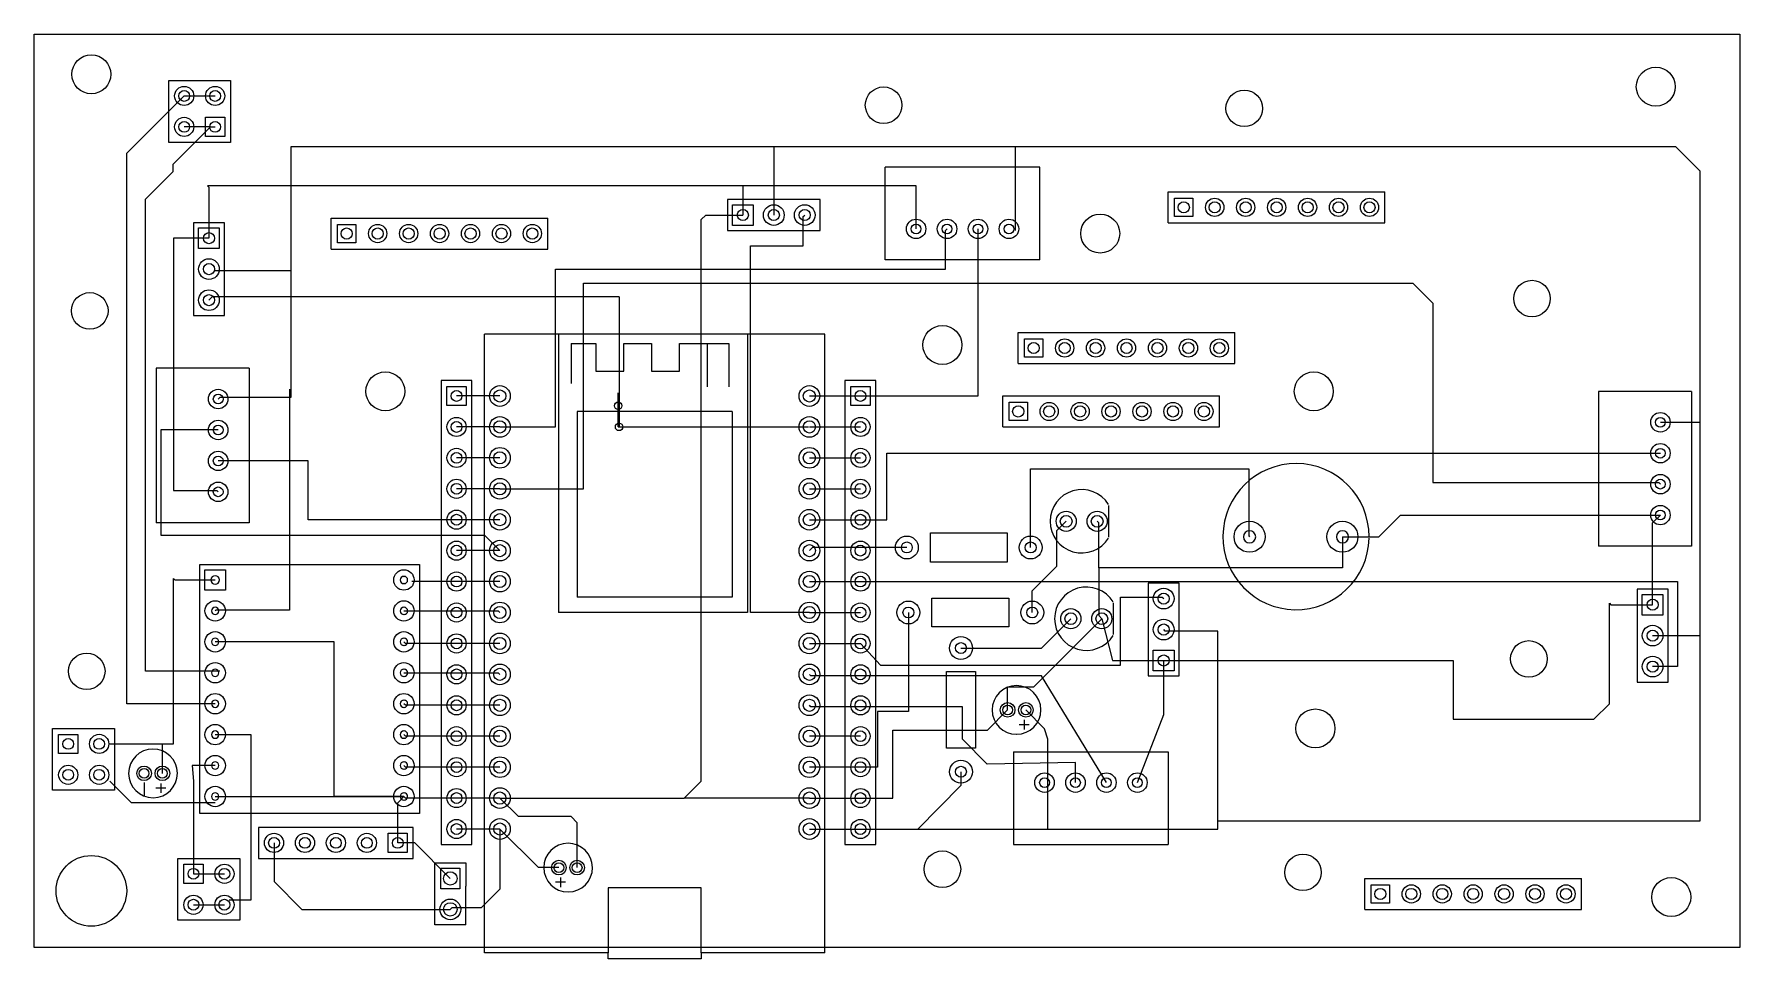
# Model space of a CAD drawing. Header units: millimetres. Extents: x -48 to 92, y -53 to 22.
import ezdxf

# ---------------------------------------------------------------- set-up
doc = ezdxf.new("R2010")
doc.units = ezdxf.units.MM

msp = doc.modelspace()

# ---------------------------------------------------------------- linework, layer by layer
for points in [[(92.12, 22.48), (92.12, -52.52), (-47.88, -52.52)], [(-47.88, -52.52), (-47.88, 22.48)], [(-47.88, 22.48), (92.12, 22.48)], [(-33.02, -32.51), (-40.26, -32.51), (-40.26, 12.7), (-35.56, 17.4)], [(-35.56, 17.4), (-33.02, 17.4)], [(-32.64, -29.85), (-38.73, -29.85), (-38.73, 8.91), (-36.46, 11.19), (-36.46, 11.81), (-33.41, 14.86), (-33.02, 14.86)], [(-33.41, 14.86), (-35.56, 14.86)], [(12.83, 13.21), (-26.8, 13.21), (-26.8, 3.05), (-33.02, 3.05)], [(32.64, 13.21), (12.83, 13.21), (12.83, 7.62)], [(49.28, -42.14), (88.86, -42.14), (88.86, 11.21), (86.87, 13.21), (32.64, 13.21), (32.64, 6.35)], [(34.67, 11.56), (21.97, 11.56)], [(21.97, 3.94), (21.97, 11.56)], [(34.67, 3.94), (34.67, 11.56)], [(10.29, 10.03), (-33.65, 10.03), (-33.53, 9.91), (-33.53, 5.72)], [(24.51, 6.48), (24.51, 10.03), (10.29, 10.03), (10.29, 7.62)], [(45.21, 9.52), (62.99, 9.52)], [(45.21, 6.99), (45.21, 9.52)], [(62.99, 6.99), (62.99, 9.52)], [(-23.49, 7.37), (-5.71, 7.37)], [(-23.49, 4.83), (-23.49, 7.37)], [(-5.71, 4.83), (-5.71, 7.37)], [(5.46, -40.26), (5.46, -40.26), (6.86, -38.86), (6.86, 7.24), (7.24, 7.62), (10.29, 7.62)], [(15.75, -25.02), (10.92, -25.02), (10.92, 5.08), (15.24, 5.08), (15.24, 7.49), (15.37, 7.62)], [(-33.53, 5.72), (-36.45, 5.72), (-36.45, -14.99), (-32.89, -14.99), (-32.77, -15.11)], [(-9.65, -9.78), (-5.08, -9.78), (-5.08, 3.18), (26.92, 3.18), (26.92, 6.35), (27.05, 6.48)], [(15.75, -7.24), (29.59, -7.24), (29.59, 6.48)], [(45.21, 6.99), (62.99, 6.99)], [(-23.49, 4.83), (-5.71, 4.83)], [(-26.8, 3.05), (-26.8, -7.37), (-32.64, -7.37), (-32.77, -7.49)], [(34.67, 3.94), (21.97, 3.94)], [(-9.65, -14.86), (-2.79, -14.86), (-2.79, 2.03), (65.28, 2.03), (66.93, 0.38), (66.93, -14.35), (85.47, -14.35), (85.6, -14.48)], [(0.13, 0.89), (-33.27, 0.89), (-33.53, 0.63)], [(0.13, 0.89), (0.13, -9.78)], [(17.02, -2.16), (-10.92, -2.16)], [(-10.92, -52.96), (-10.92, -2.16)], [(-4.83, -2.16), (-4.83, -25.02)], [(10.67, -2.16), (-4.06, -2.16)], [(10.67, -2.16), (10.67, -25.02)], [(17.02, -52.96), (17.02, -2.16)], [(32.89, -2.03), (50.67, -2.03)], [(32.89, -4.57), (32.89, -2.03)], [(50.67, -4.57), (50.67, -2.03)], [(-3.81, -2.92), (-3.56, -2.92), (-1.78, -2.92), (-1.78, -5.21), (0.51, -5.21), (0.51, -2.92), (2.79, -2.92), (2.79, -5.21), (5.08, -5.21), (5.08, -2.92), (9.14, -2.92)], [(-3.81, -2.92), (-3.81, -6.22)], [(7.37, -2.92), (7.36, -6.48)], [(9.14, -2.92), (9.14, -6.48)], [(-30.23, -4.95), (-37.85, -4.95)], [(-37.85, -4.95), (-37.85, -17.65)], [(-30.23, -4.95), (-30.23, -17.65)], [(32.89, -4.57), (50.67, -4.57)], [(-26.92, -6.67), (-26.92, -24.83), (-32.96, -24.83), (-33.02, -24.89)], [(-11.94, -7.87), (-11.94, -5.97), (-14.48, -5.97), (-14.48, -44.07), (-11.94, -44.07)], [(0.06, -8.04), (0.06, -6.99)], [(21.21, -7.87), (21.21, -5.97), (18.67, -5.97), (18.67, -44.07), (21.21, -44.07)], [(88.14, -6.86), (80.52, -6.86)], [(80.52, -6.86), (80.52, -19.56)], [(88.14, -6.86), (88.14, -19.56)], [(-9.65, -7.24), (-13.21, -7.24)], [(-11.94, -44.07), (-11.94, -7.87)], [(0.06, -9.78), (0.06, -8.04)], [(21.21, -44.07), (21.21, -7.87)], [(31.62, -7.24), (49.4, -7.24)], [(31.62, -9.78), (31.62, -7.24)], [(49.4, -9.78), (49.4, -7.24)], [(-9.65, -9.78), (-13.21, -9.78)], [(9.4, -8.51), (-3.3, -8.51)], [(-3.3, -8.51), (-3.3, -23.75)], [(0.06, -9.78), (15.68, -9.78)], [(9.4, -8.51), (9.4, -23.75)], [(15.75, -9.78), (19.94, -9.78)], [(31.62, -9.78), (49.4, -9.78)], [(85.6, -9.4), (88.86, -9.4)], [(-32.77, -10.03), (-37.47, -10.03), (-37.47, -18.67), (-10.92, -18.67), (-9.65, -19.94)], [(-9.65, -17.4), (-25.4, -17.4), (-25.4, -12.57), (-32.77, -12.57)], [(-9.65, -12.32), (-13.21, -12.32)], [(15.75, -17.4), (22.1, -17.4), (22.1, -11.94), (85.6, -11.94)], [(15.75, -12.32), (19.94, -12.32)], [(33.91, -19.68), (33.91, -13.21), (51.82, -13.21), (51.82, -18.73), (51.88, -18.8)], [(-9.65, -14.86), (-13.21, -14.86)], [(15.75, -14.86), (19.94, -14.86)], [(40.33, -18.83), (40.33, -16.23)], [(-30.23, -17.65), (-37.85, -17.65)], [(-9.65, -17.4), (-13.21, -17.4)], [(34.04, -25.02), (34.04, -23.24), (36.07, -21.21), (36.07, -18.29), (36.83, -17.53)], [(59.5, -18.8), (59.5, -21.34), (39.5, -21.34), (39.5, -17.65), (39.37, -17.53)], [(59.5, -18.8), (62.48, -18.8), (64.26, -17.02), (85.6, -17.02)], [(84.96, -24.38), (84.96, -17.65), (85.6, -17.02)], [(25.68, -20.88), (25.68, -18.49)], [(25.68, -18.49), (31.98, -18.49)], [(31.98, -18.49), (31.98, -20.88)], [(88.14, -19.56), (80.52, -19.56)], [(-9.65, -19.94), (-13.21, -19.94)], [(23.75, -19.68), (16, -19.68), (15.75, -19.94)], [(31.98, -20.88), (25.68, -20.88)], [(-36.45, -35.81), (-36.45, -22.23), (-36.32, -22.35), (-33.02, -22.35)], [(39.5, -21.34), (39.5, -25.27), (39.75, -25.53)], [(-9.65, -22.48), (-16.89, -22.48)], [(9.4, -23.75), (-3.3, -23.75)], [(15.75, -22.48), (87, -22.48), (87, -29.46), (84.96, -29.46)], [(15.75, -27.56), (19.94, -27.56), (21.59, -29.34), (41.28, -29.34), (41.28, -23.75), (44.7, -23.75), (44.83, -23.88)], [(-17.53, -24.89), (-9.78, -24.89), (-9.65, -25.02)], [(10.67, -25.02), (-4.83, -25.02)], [(15.75, -25.02), (19.94, -25.02)], [(23.88, -25.02), (23.88, -33.15), (21.34, -33.15), (21.34, -37.72), (19.94, -37.72)], [(25.81, -26.21), (25.81, -23.83)], [(25.81, -23.83), (32.11, -23.83)], [(32.11, -23.83), (32.11, -26.21)], [(40.71, -26.83), (40.71, -24.23)], [(44.83, -28.96), (68.58, -28.96), (68.58, -33.78), (80.14, -33.78), (81.41, -32.51), (81.41, -24.26), (81.53, -24.38), (84.96, -24.38)], [(32.11, -26.21), (25.81, -26.21)], [(28.19, -27.94), (34.8, -27.94), (37.21, -25.53)], [(32.02, -33.02), (32.02, -31.12), (34.16, -31.12), (39.75, -25.53)], [(35.31, -42.8), (49.28, -42.8), (49.28, -26.54), (44.96, -26.54), (44.83, -26.42)], [(39.75, -25.53), (40.64, -28.96), (44.83, -28.96)], [(-17.53, -40.13), (-23.24, -40.13), (-23.24, -27.43), (-33.02, -27.43)], [(-9.65, -27.56), (-17.4, -27.56), (-17.53, -27.43)], [(84.96, -26.92), (88.86, -26.92)], [(42.67, -38.99), (44.83, -33.4), (44.83, -28.96)], [(-17.53, -29.97), (-9.78, -29.97), (-9.65, -30.1)], [(40.13, -38.99), (34.8, -30.23), (15.88, -30.23), (15.75, -30.1)], [(27, -36.17), (27, -29.87)], [(27, -29.87), (29.39, -29.87)], [(29.39, -29.87), (29.39, -36.17)], [(-9.65, -32.64), (-17.4, -32.64), (-17.53, -32.51)], [(37.59, -38.99), (37.59, -37.34), (30.35, -37.47), (28.32, -35.43), (28.32, -32.77), (23.75, -32.77), (15.88, -32.77), (15.75, -32.64)], [(15.75, -42.8), (35.31, -42.8), (35.31, -35.81), (35.31, -35.43), (35.05, -34.56), (33.52, -33.02)], [(15.75, -40.26), (22.61, -40.26), (22.61, -34.67), (30.36, -34.67), (32.01, -33.02)], [(32.97, -34.22), (33.8, -34.22)], [(33.37, -33.84), (33.37, -34.63)], [(-41.66, -35.81), (-36.45, -35.81)], [(-37.35, -38.23), (-37.35, -35.81)], [(-33.02, -35.05), (-30.1, -35.05), (-30.1, -48.64), (-31.88, -48.64)], [(-9.65, -35.18), (-17.4, -35.18), (-17.53, -35.05)], [(19.94, -35.18), (15.75, -35.18)], [(29.39, -36.17), (27, -36.17)], [(-33.02, -37.59), (-34.92, -37.59), (-34.8, -38.86), (-34.8, -40.26), (-34.8, -46.48)], [(-9.65, -37.72), (-17.4, -37.72), (-17.53, -37.59)], [(19.94, -37.72), (15.75, -37.72)], [(32.51, -36.45), (32.51, -44.07)], [(32.51, -36.45), (45.21, -36.45)], [(45.21, -36.45), (45.21, -44.07)], [(-33.02, -40.64), (-39.88, -40.64), (-41.66, -38.86)], [(-38.85, -38.99), (-38.85, -40.13)], [(-37.49, -39.05), (-37.49, -39.83)], [(28.19, -38.1), (28.19, -39.24), (24.64, -42.8)], [(-37.9, -39.43), (-37.06, -39.43)], [(-33.02, -40.13), (-17.53, -40.13)], [(-18.03, -43.94), (-18.03, -40.64), (-17.53, -40.13)], [(-9.65, -40.26), (-17.4, -40.26), (-17.53, -40.13)], [(-9.65, -40.26), (5.46, -40.26)], [(-3.31, -45.97), (-3.31, -42.28), (-3.81, -41.78), (-8.13, -41.78), (-9.65, -40.26)], [(15.75, -40.26), (5.46, -40.26)], [(-18.67, -45.21), (-16.76, -45.21), (-16.76, -42.67), (-29.46, -42.67), (-29.46, -45.21)], [(-9.65, -42.8), (-9.65, -47.75), (-11.18, -49.28), (-13.59, -49.28), (-13.72, -49.4)], [(-9.65, -42.8), (-13.21, -42.8)], [(-4.81, -45.97), (-6.48, -45.97), (-9.65, -42.8)], [(-28.19, -43.94), (-28.19, -47.12), (-25.91, -49.4), (-13.72, -49.4)], [(-13.72, -46.86), (-16.64, -43.94), (-18.03, -43.94)], [(32.51, -44.07), (45.21, -44.07)], [(-29.46, -45.21), (-18.67, -45.21)], [(-12.45, -50.67), (-14.99, -50.67), (-14.99, -45.59), (-12.45, -45.59), (-12.45, -47.5)], [(-34.8, -46.48), (-32.26, -46.48)], [(-12.45, -50.67), (-12.45, -47.5)], [(-4.26, -47.17), (-5.1, -47.17)], [(-4.67, -46.79), (-4.67, -47.58)], [(61.34, -46.86), (79.12, -46.86)], [(61.34, -49.4), (61.34, -46.86)], [(79.12, -49.4), (79.12, -46.86)], [(6.86, -52.96), (6.86, -47.62), (-0.76, -47.62), (-0.76, -52.96)], [(-34.8, -49.02), (-32.26, -49.02)], [(61.34, -49.4), (79.12, -49.4)], [(17.02, -52.96), (6.86, -52.96), (6.86, -53.47), (-0.76, -53.47), (-0.76, -52.96), (-10.92, -52.96)]]:
    msp.add_lwpolyline(points)
for points in [[(-36.83, 13.59), (-36.83, 18.67), (-31.75, 18.67), (-31.75, 13.59), (-36.83, 13.59)], [(-33.81, 14.07), (-33.81, 15.65), (-32.23, 15.65), (-32.23, 14.07)], [(9.02, 8.89), (9.02, 6.35), (16.64, 6.35), (16.64, 8.89), (9.02, 8.89)], [(9.44, 8.47), (11.14, 8.47), (11.14, 6.77), (9.44, 6.77)], [(45.73, 9), (47.23, 9), (47.23, 7.51), (45.73, 7.51)], [(-32.26, 6.99), (-34.8, 6.99), (-34.8, -0.63), (-32.26, -0.63), (-32.26, 6.99)], [(-32.68, 6.57), (-32.68, 4.86), (-34.38, 4.86), (-34.38, 6.57)], [(-22.97, 6.85), (-21.48, 6.85), (-21.48, 5.35), (-22.97, 5.35)], [(33.41, -2.55), (34.91, -2.55), (34.91, -4.05), (33.41, -4.05)], [(-12.42, -6.45), (-12.42, -8.03), (-14, -8.03), (-14, -6.45)], [(20.73, -6.45), (20.73, -8.03), (19.15, -8.03), (19.15, -6.45)], [(32.14, -7.76), (33.64, -7.76), (33.64, -9.26), (32.14, -9.26)], [(51.88, -18.3), (51.88, -18.3)], [(51.88, -19.3), (51.88, -19.3)], [(59.5, -18.3), (59.5, -18.3)], [(59.5, -19.3), (59.5, -19.3)], [(-16.26, -41.53), (-34.29, -41.53), (-34.29, -21.08), (-16.26, -21.08), (-16.26, -41.53)], [(-33.86, -21.51), (-32.18, -21.51), (-32.18, -23.19), (-33.86, -23.19)], [(-33.02, -22), (-33.02, -22)], [(-17.52, -22.05), (-17.53, -22.05)], [(-33.02, -22.7), (-33.02, -22.7)], [(-17.52, -22.65), (-17.53, -22.65)], [(43.56, -30.23), (46.1, -30.23), (46.1, -22.61), (43.56, -22.61), (43.56, -30.23)], [(86.23, -23.11), (83.69, -23.11), (83.69, -30.73), (86.23, -30.73), (86.23, -23.11)], [(85.81, -23.53), (85.81, -25.23), (84.11, -25.23), (84.11, -23.53)], [(-33.02, -24.59), (-33.02, -24.59)], [(-33.02, -25.19), (-33.02, -25.19)], [(-17.52, -24.59), (-17.53, -24.59)], [(-17.52, -25.19), (-17.53, -25.19)], [(-33.02, -27.13), (-33.02, -27.13)], [(-33.02, -27.73), (-33.02, -27.73)], [(-17.52, -27.13), (-17.53, -27.13)], [(-17.52, -27.73), (-17.53, -27.73)], [(43.98, -29.81), (43.98, -28.11), (45.68, -28.11), (45.68, -29.81)], [(-33.02, -29.67), (-33.02, -29.67)], [(-33.02, -30.27), (-33.02, -30.27)], [(-17.52, -29.67), (-17.53, -29.67)], [(-17.52, -30.27), (-17.53, -30.27)], [(-33.02, -32.21), (-33.02, -32.21)], [(-33.02, -32.81), (-33.02, -32.81)], [(-17.52, -32.21), (-17.53, -32.21)], [(-17.52, -32.81), (-17.53, -32.81)], [(-41.27, -34.54), (-41.27, -39.62), (-46.36, -39.62), (-46.36, -34.54), (-41.27, -34.54)], [(-33.02, -34.75), (-33.02, -34.75)], [(-17.52, -34.75), (-17.53, -34.75)], [(-44.3, -35.03), (-44.3, -36.6), (-45.87, -36.6), (-45.87, -35.03)], [(-33.02, -35.35), (-33.02, -35.35)], [(-17.52, -35.35), (-17.53, -35.35)], [(-33.02, -37.29), (-33.02, -37.29)], [(-17.52, -37.29), (-17.53, -37.29)], [(-33.02, -37.89), (-33.02, -37.89)], [(-17.52, -37.89), (-17.53, -37.89)], [(-33.02, -39.83), (-33.02, -39.83)], [(-33.02, -40.43), (-33.02, -40.43)], [(-17.52, -39.83), (-17.53, -39.83)], [(-17.52, -40.43), (-17.53, -40.43)], [(-17.25, -44.73), (-18.82, -44.73), (-18.82, -43.15), (-17.25, -43.15)], [(-30.99, -45.21), (-30.99, -50.29), (-36.07, -50.29), (-36.07, -45.21), (-30.99, -45.21)], [(-34.01, -45.69), (-34.01, -47.27), (-35.59, -47.27), (-35.59, -45.69)], [(-12.93, -46.01), (-12.93, -47.71), (-14.5, -47.71), (-14.5, -46.01)], [(61.86, -47.38), (63.36, -47.38), (63.36, -48.88), (61.86, -48.88)]]:
    msp.add_lwpolyline(points, close=True)
for centre, radius in [((-43.18, 19.18), 1.6), ((85.22, 18.16), 1.6), ((-35.56, 17.4), 0.787), ((-35.56, 17.4), 0.445), ((-33.02, 17.4), 0.787), ((-33.02, 17.4), 0.445), ((21.84, 16.64), 1.5), ((51.44, 16.38), 1.5), ((-35.56, 14.86), 0.787), ((-35.56, 14.86), 0.445), ((-33.02, 14.86), 0.445), ((12.83, 7.62), 0.85), ((15.37, 7.62), 0.85), ((46.48, 8.25), 0.457), ((49.02, 8.25), 0.749), ((49.02, 8.25), 0.457), ((51.56, 8.25), 0.749), ((51.56, 8.25), 0.457), ((54.1, 8.25), 0.749), ((54.1, 8.25), 0.457), ((56.64, 8.25), 0.749), ((56.64, 8.25), 0.457), ((59.18, 8.25), 0.749), ((59.18, 8.25), 0.457), ((61.72, 8.25), 0.749), ((61.72, 8.25), 0.457), ((10.29, 7.62), 0.457), ((12.83, 7.62), 0.457), ((15.37, 7.62), 0.457), ((24.51, 6.48), 0.8), ((27.05, 6.48), 0.8), ((29.59, 6.48), 0.8), ((32.13, 6.48), 0.8), ((39.62, 6.1), 1.6), ((-33.53, 5.72), 0.457), ((-22.23, 6.1), 0.457), ((-19.68, 6.1), 0.749), ((-19.68, 6.1), 0.457), ((-17.14, 6.1), 0.749), ((-17.14, 6.1), 0.457), ((-14.6, 6.1), 0.749), ((-14.6, 6.1), 0.457), ((-12.06, 6.1), 0.749), ((-12.06, 6.1), 0.457), ((-9.52, 6.1), 0.749), ((-9.52, 6.1), 0.457), ((-6.99, 6.1), 0.749), ((-6.99, 6.1), 0.457), ((24.51, 6.48), 0.4), ((27.05, 6.48), 0.4), ((29.59, 6.48), 0.4), ((32.13, 6.48), 0.4), ((-33.53, 3.18), 0.85), ((-33.53, 3.18), 0.457), ((-33.53, 0.63), 0.85), ((75.06, 0.76), 1.5), ((-43.31, -0.25), 1.5), ((-33.53, 0.63), 0.457), ((26.67, -3.05), 1.6), ((36.7, -3.3), 0.749), ((39.24, -3.3), 0.749), ((41.78, -3.3), 0.749), ((44.32, -3.3), 0.749), ((46.86, -3.3), 0.749), ((49.4, -3.3), 0.749), ((34.16, -3.3), 0.457), ((36.7, -3.3), 0.457), ((39.24, -3.3), 0.457), ((41.78, -3.3), 0.457), ((44.32, -3.3), 0.457), ((46.86, -3.3), 0.457), ((49.4, -3.3), 0.457), ((-19.05, -6.86), 1.6), ((57.15, -6.86), 1.6), ((-32.77, -7.49), 0.8), ((-13.21, -7.24), 0.445), ((-9.65, -7.24), 0.85), ((-9.65, -7.24), 0.5), ((15.75, -7.24), 0.85), ((15.75, -7.24), 0.5), ((19.94, -7.24), 0.445), ((-32.77, -7.49), 0.4), ((0.06, -8.04), 0.305), ((32.89, -8.51), 0.457), ((35.43, -8.51), 0.749), ((35.43, -8.51), 0.457), ((37.97, -8.51), 0.749), ((37.97, -8.51), 0.457), ((40.51, -8.51), 0.749), ((40.51, -8.51), 0.457), ((43.05, -8.51), 0.749), ((43.05, -8.51), 0.457), ((45.59, -8.51), 0.749), ((45.59, -8.51), 0.457), ((48.13, -8.51), 0.749), ((48.13, -8.51), 0.457), ((-32.77, -10.03), 0.8), ((-32.77, -10.03), 0.4), ((-13.21, -9.78), 0.787), ((-13.21, -9.78), 0.445), ((-9.65, -9.78), 0.85), ((-9.65, -9.78), 0.5), ((0.13, -9.78), 0.305), ((15.75, -9.78), 0.85), ((15.75, -9.78), 0.5), ((19.94, -9.78), 0.787), ((19.94, -9.78), 0.445), ((85.6, -9.4), 0.8), ((85.6, -9.4), 0.4), ((85.6, -11.94), 0.8), ((-32.77, -12.57), 0.8), ((-32.77, -12.57), 0.4), ((-13.21, -12.32), 0.787), ((-13.21, -12.32), 0.445), ((-9.65, -12.32), 0.85), ((-9.65, -12.32), 0.5), ((15.75, -12.32), 0.85), ((15.75, -12.32), 0.5), ((19.94, -12.32), 0.787), ((19.94, -12.32), 0.445), ((85.6, -11.94), 0.4), ((85.6, -14.48), 0.8), ((-32.77, -15.11), 0.8), ((-32.77, -15.11), 0.4), ((-13.21, -14.86), 0.787), ((-13.21, -14.86), 0.445), ((-9.65, -14.86), 0.85), ((-9.65, -14.86), 0.5), ((15.75, -14.86), 0.85), ((15.75, -14.86), 0.5), ((19.94, -14.86), 0.787), ((19.94, -14.86), 0.445), ((85.6, -14.48), 0.4), ((-13.21, -17.4), 0.787), ((-9.65, -17.4), 0.85), ((15.75, -17.4), 0.85), ((19.94, -17.4), 0.787), ((36.83, -17.53), 0.826), ((39.37, -17.53), 0.826), ((85.6, -17.02), 0.8), ((85.6, -17.02), 0.4), ((-13.21, -17.4), 0.445), ((-9.65, -17.4), 0.5), ((15.75, -17.4), 0.5), ((19.94, -17.4), 0.445), ((36.83, -17.53), 0.483), ((39.37, -17.53), 0.483), ((51.88, -18.8), 1.27), ((59.5, -18.8), 1.27), ((-13.21, -19.94), 0.787), ((-13.21, -19.94), 0.445), ((-9.65, -19.94), 0.85), ((-9.65, -19.94), 0.5), ((15.75, -19.94), 0.85), ((15.75, -19.94), 0.5), ((19.94, -19.94), 0.787), ((19.94, -19.94), 0.445), ((23.75, -19.68), 0.94), ((23.75, -19.68), 0.45), ((33.91, -19.68), 0.94), ((33.91, -19.68), 0.45), ((-17.53, -22.35), 0.838), ((-13.21, -22.48), 0.787), ((-13.21, -22.48), 0.445), ((-9.65, -22.48), 0.85), ((-9.65, -22.48), 0.5), ((15.75, -22.48), 0.85), ((15.75, -22.48), 0.5), ((19.94, -22.48), 0.787), ((19.94, -22.48), 0.445), ((44.83, -23.88), 0.85), ((44.83, -23.88), 0.457), ((-33.02, -24.89), 0.838), ((-17.53, -24.89), 0.838), ((-13.21, -25.02), 0.787), ((-13.21, -25.02), 0.445), ((-9.65, -25.02), 0.85), ((-9.65, -25.02), 0.5), ((15.75, -25.02), 0.85), ((15.75, -25.02), 0.5), ((19.94, -25.02), 0.787), ((19.94, -25.02), 0.445), ((23.88, -25.02), 0.94), ((23.88, -25.02), 0.45), ((34.04, -25.02), 0.94), ((34.04, -25.02), 0.45), ((37.21, -25.53), 0.826), ((37.21, -25.53), 0.483), ((39.75, -25.53), 0.826), ((39.75, -25.53), 0.483), ((84.96, -24.38), 0.457), ((-33.02, -27.43), 0.838), ((-17.53, -27.43), 0.838), ((44.83, -26.42), 0.85), ((44.83, -26.42), 0.457), ((84.96, -26.92), 0.85), ((84.96, -26.92), 0.457), ((-13.21, -27.56), 0.787), ((-13.21, -27.56), 0.445), ((-9.65, -27.56), 0.85), ((-9.65, -27.56), 0.5), ((15.75, -27.56), 0.85), ((15.75, -27.56), 0.5), ((19.94, -27.56), 0.787), ((19.94, -27.56), 0.445), ((28.19, -27.94), 0.94), ((28.19, -27.94), 0.45), ((74.8, -28.83), 1.5), ((-43.56, -29.85), 1.5), ((-33.02, -29.97), 0.838), ((-17.53, -29.97), 0.838), ((-13.21, -30.1), 0.787), ((-9.65, -30.1), 0.85), ((15.75, -30.1), 0.85), ((19.94, -30.1), 0.787), ((44.83, -28.96), 0.457), ((84.96, -29.46), 0.85), ((84.96, -29.46), 0.457), ((-13.21, -30.1), 0.445), ((-9.65, -30.1), 0.5), ((15.75, -30.1), 0.5), ((19.94, -30.1), 0.445), ((-33.02, -32.51), 0.838), ((-17.53, -32.51), 0.838), ((-13.21, -32.64), 0.787), ((-13.21, -32.64), 0.445), ((-9.65, -32.64), 0.85), ((-9.65, -32.64), 0.5), ((15.75, -32.64), 0.85), ((15.75, -32.64), 0.5), ((19.94, -32.64), 0.787), ((19.94, -32.64), 0.445), ((32.02, -33.02), 0.6), ((32.02, -33.02), 0.4), ((33.52, -33.02), 0.6), ((33.52, -33.02), 0.4), ((57.28, -34.54), 1.6), ((-33.02, -35.05), 0.838), ((-17.53, -35.05), 0.838), ((-13.21, -35.18), 0.787), ((-13.21, -35.18), 0.445), ((-9.65, -35.18), 0.85), ((-9.65, -35.18), 0.5), ((15.75, -35.18), 0.85), ((15.75, -35.18), 0.5), ((19.94, -35.18), 0.787), ((19.94, -35.18), 0.445), ((-45.08, -35.81), 0.445), ((-42.54, -35.81), 0.787), ((-42.54, -35.81), 0.445), ((-45.08, -38.35), 0.787), ((-42.54, -38.35), 0.787), ((-38.85, -38.23), 0.6), ((-37.35, -38.23), 0.6), ((-33.02, -37.59), 0.838), ((-17.53, -37.59), 0.838), ((-13.21, -37.72), 0.787), ((-13.21, -37.72), 0.445), ((-9.65, -37.72), 0.85), ((-9.65, -37.72), 0.5), ((15.75, -37.72), 0.85), ((15.75, -37.72), 0.5), ((19.94, -37.72), 0.787), ((19.94, -37.72), 0.445), ((28.19, -38.1), 0.94), ((28.19, -38.1), 0.45), ((-45.08, -38.35), 0.445), ((-42.54, -38.35), 0.445), ((-38.85, -38.23), 0.4), ((-37.35, -38.23), 0.4), ((35.05, -38.99), 0.8), ((35.05, -38.99), 0.4), ((37.59, -38.99), 0.8), ((37.59, -38.99), 0.4), ((40.13, -38.99), 0.8), ((40.13, -38.99), 0.4), ((42.67, -38.99), 0.8), ((42.67, -38.99), 0.4), ((-33.02, -40.13), 0.838), ((-17.53, -40.13), 0.838), ((-13.21, -40.26), 0.787), ((-13.21, -40.26), 0.445), ((-9.65, -40.26), 0.85), ((-9.65, -40.26), 0.5), ((15.75, -40.26), 0.85), ((15.75, -40.26), 0.5), ((19.94, -40.26), 0.787), ((19.94, -40.26), 0.445), ((-9.65, -42.8), 0.85), ((15.75, -42.8), 0.85), ((-28.19, -43.94), 0.787), ((-25.65, -43.94), 0.787), ((-23.11, -43.94), 0.787), ((-20.57, -43.94), 0.787), ((-13.21, -42.8), 0.787), ((-13.21, -42.8), 0.445), ((-9.65, -42.8), 0.5), ((15.75, -42.8), 0.5), ((19.94, -42.8), 0.787), ((19.94, -42.8), 0.445), ((-28.19, -43.94), 0.445), ((-25.65, -43.94), 0.445), ((-23.11, -43.94), 0.445), ((-20.57, -43.94), 0.445), ((-18.03, -43.94), 0.445), ((26.67, -46.1), 1.5), ((-43.18, -47.88), 2.9), ((-34.8, -46.48), 0.445), ((-32.26, -46.48), 0.787), ((-32.26, -46.48), 0.445), ((-4.81, -45.97), 0.6), ((-4.81, -45.97), 0.4), ((-3.31, -45.97), 0.6), ((-3.31, -45.97), 0.4), ((56.26, -46.36), 1.5), ((-13.72, -46.86), 0.55), ((65.15, -48.13), 0.749), ((67.69, -48.13), 0.749), ((70.23, -48.13), 0.749), ((72.77, -48.13), 0.749), ((75.31, -48.13), 0.749), ((77.85, -48.13), 0.749), ((86.49, -48.39), 1.6), ((-34.8, -49.02), 0.787), ((-34.8, -49.02), 0.445), ((-32.26, -49.02), 0.787), ((-32.26, -49.02), 0.445), ((-13.72, -49.4), 0.85), ((-13.72, -49.4), 0.55), ((62.61, -48.13), 0.457), ((65.15, -48.13), 0.457), ((67.69, -48.13), 0.457), ((70.23, -48.13), 0.457), ((72.77, -48.13), 0.457), ((75.31, -48.13), 0.457), ((77.85, -48.13), 0.457)]:
    msp.add_circle(centre, radius)
for centre, radius, start, end in [((55.69, -18.79), 6, 359.9671, 358.7082), ((38.1, -17.53), 2.6, 32.1032, 327.8968), ((51.88, -18.8), 0.5, 90, 270), ((51.88, -18.8), 0.5, 270, 90), ((59.5, -18.8), 0.5, 90, 270), ((59.5, -18.8), 0.5, 270, 90), ((-33.02, -22.35), 0.35, 90, 270), ((-33.02, -22.35), 0.35, 270, 90), ((-17.53, -22.35), 0.3, 90, 270), ((-17.52, -22.35), 0.3, 270, 90), ((38.48, -25.53), 2.6, 32.1032, 327.8968), ((-33.02, -24.89), 0.3, 90, 270), ((-33.02, -24.89), 0.3, 270, 90), ((-17.53, -24.89), 0.3, 90, 270), ((-17.52, -24.89), 0.3, 270, 90), ((-33.02, -27.43), 0.3, 90, 270), ((-33.02, -27.43), 0.3, 270, 90), ((-17.53, -27.43), 0.3, 90, 270), ((-17.52, -27.43), 0.3, 270, 90), ((-33.02, -29.97), 0.3, 90, 270), ((-33.02, -29.97), 0.3, 270, 90), ((-17.53, -29.97), 0.3, 90, 270), ((-17.52, -29.97), 0.3, 270, 90), ((32.75, -33.02), 2, 270.473, 270), ((-33.02, -32.51), 0.3, 90, 270), ((-33.02, -32.51), 0.3, 270, 90), ((-17.53, -32.51), 0.3, 90, 270), ((-17.52, -32.51), 0.3, 270, 90), ((-33.02, -35.05), 0.3, 90, 270), ((-33.02, -35.05), 0.3, 270, 90), ((-17.53, -35.05), 0.3, 90, 270), ((-17.52, -35.05), 0.3, 270, 90), ((-38.12, -38.23), 2, 270.473, 270), ((-33.02, -37.59), 0.3, 90, 270), ((-33.02, -37.59), 0.3, 270, 90), ((-17.53, -37.59), 0.3, 90, 270), ((-17.52, -37.59), 0.3, 270, 90), ((-33.02, -40.13), 0.3, 90, 270), ((-33.02, -40.13), 0.3, 270, 90), ((-17.53, -40.13), 0.3, 90, 270), ((-17.52, -40.13), 0.3, 270, 90), ((-4.05, -45.97), 2, 270.473, 270)]:
    msp.add_arc(centre, radius, start, end)

doc.saveas('drawing.dxf')
